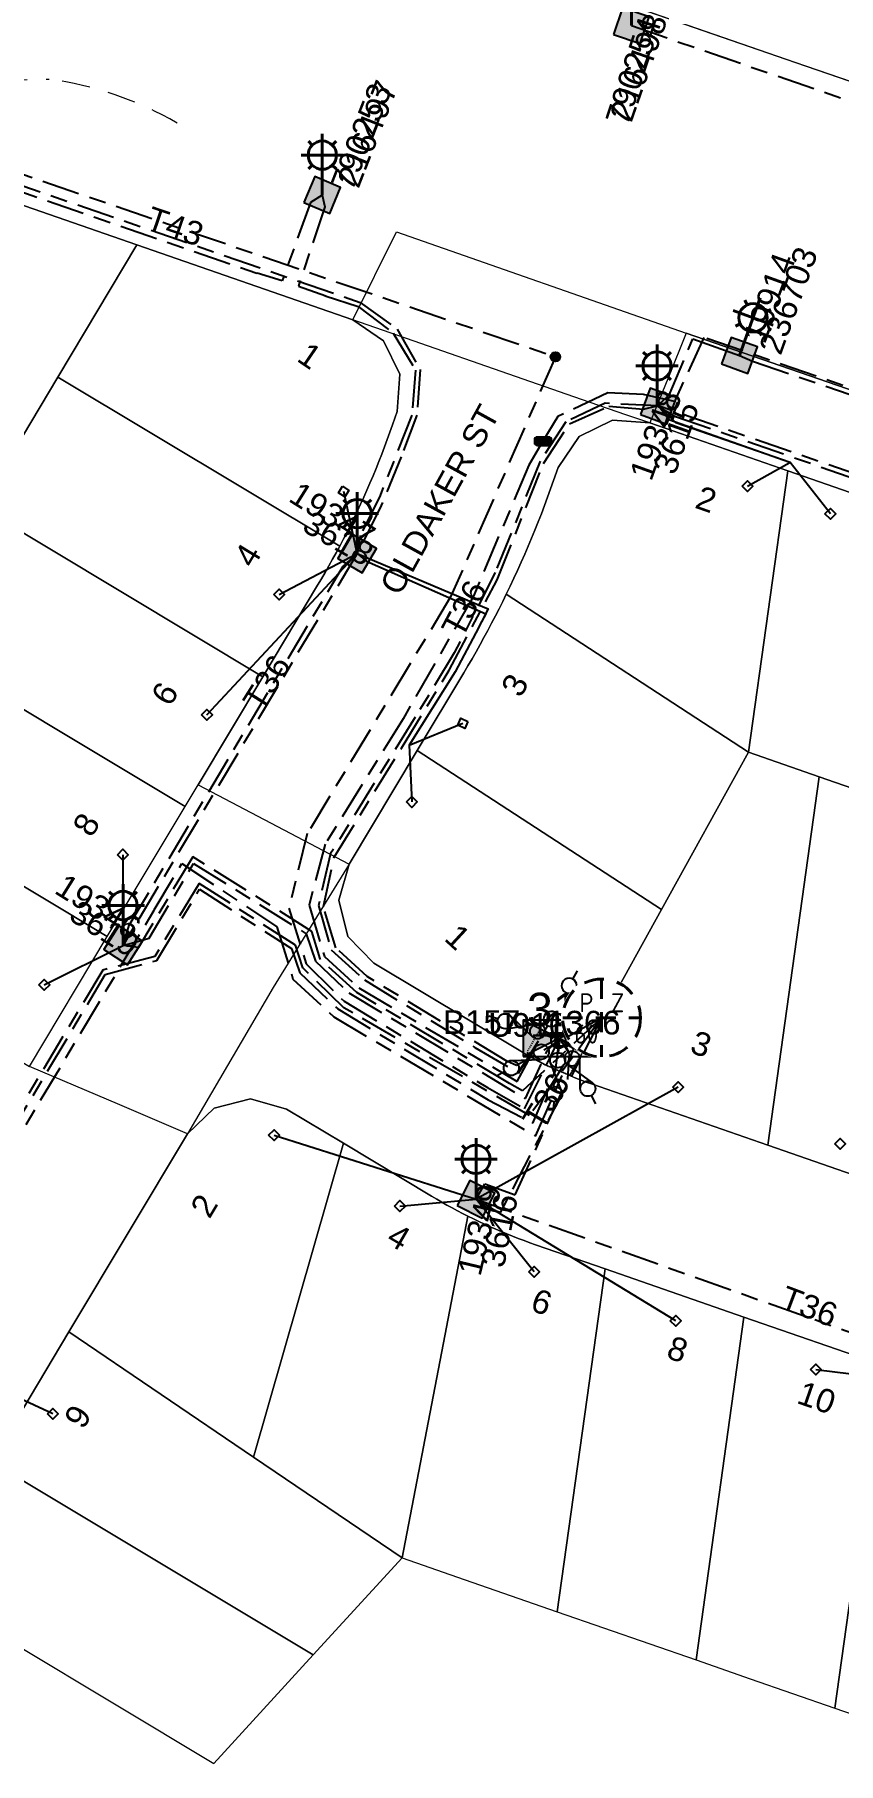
# Model space of a CAD drawing. Header units: metres. Extents: x 301341 to 310479, y 6262403 to 6265281.
# Drawn here: x 302745.4 to 302830.4, y 6264129.6 to 6264312.3 of the extents above; entities that cross this region are included whole.
import ezdxf
from ezdxf.enums import TextEntityAlignment as Align

# ---------------------------------------------------------------- set-up
doc = ezdxf.new("R2010")
doc.units = ezdxf.units.M
for name, pattern in [('Cable Exist UG', [8.2, 4, -1.2, 1.8, -1.2]), ('Dash', [5, 3, -2]), ('HIDDEN', [0.375, 0.25, -0.125]), ('HIDDEN2', [0.1875, 0.125, -0.0625])]:
    doc.linetypes.add(name, pattern=pattern)
doc.layers.get('0').update_dxf_attribs({"color": 6})
for name, color, linetype, lineweight in [('Cadastre Developer_SP_EXT', 9, 'Continuous', 5), ('Cadastre Land Parcels_SP_EXT', 9, 'Continuous', 5), ('Cadastre Other Property_SP_EXT', 9, 'HIDDEN', 5), ('Cadastre Roads_SP_EXT', 9, 'Continuous', 5)]:
    doc.layers.add(name, color=color, linetype=linetype, lineweight=lineweight)
for name, color, linetype in [('Equip_HV_EXT', 7, 'Continuous'), ('Equip_LV_EXT', 7, 'Continuous'), ('Equip_SL_EXT', 7, 'Continuous'), ('Equip_SP_SL_EXT', 7, 'Continuous'), ('Mains_HV_EXT', 7, 'Continuous'), ('Mains_LV_EXT', 7, 'Continuous'), ('Mains_SL_EXT', 7, 'Continuous'), ('Services_SP_EXT', 7, 'Continuous'), ('Sub_SP_EXT', 7, 'Continuous'), ('SupportsUG_SP_LV_SL_EXT', 7, 'Continuous')]:
    doc.layers.add(name, color=color, linetype=linetype)
doc.styles.add('COLUMN_LABEL', font='arial.ttf')
doc.styles.add('iecARIAL', font='arial.ttf', dxfattribs={"height": 2})
doc.styles.add('IESYMBOL1', font='isocp.shx')
doc.styles.add('POLE_LABEL', font='arial.ttf')
doc.styles.add('SLCP_LABEL', font='arial.ttf', dxfattribs={"height": 3.5})
doc.styles.get("Standard").update_dxf_attribs({"font": 'arial.ttf'})
doc.styles.add('SWITCH_LABEL', font='arial.ttf', dxfattribs={"height": 2.5})

# ---------------------------------------------------------------- blocks, each defined once
blk = doc.blocks.new('SUB_PADMOUNT_EXT')
for points in [[(0, 0), (-3.84, 1.92), (-3.84, -1.92)], [(0, 0), (3.84, 1.92), (3.84, -1.92)]]:
    blk.add_hatch(color=256).paths.add_polyline_path(points)
for p, q in [((3.84, 1.92), (-3.84, -1.92)), ((-3.84, 1.92), (3.84, -1.92))]:
    blk.add_line(p, q)
blk.add_lwpolyline([(-3.84, -1.92), (3.84, -1.92), (3.84, 1.92), (-3.84, 1.92)], close=True)
for tag, height, flags, p in [('ASSET_NUM', 3.5, 8, (2, 2)), ('STREET_CODE', 0.2, 9, (1.5, 0)), ('CONSTRUCTED_VOLTAGE', 0.2, 9, (1.5, -0.2)), ('OPERATING_VOLTAGE', 0.2, 9, (1.5, -0.6)), ('ORIENTATION', 0.2, 9, (1.5, -0.8)), ('OWNED_BY', 0.2, 9, (1.5, -1)), ('OPERATED_BY', 0.2, 9, (1.5, -1.2)), ('SECONDARY_VOLTAGE', 0.2, 9, (1.5, -1.6)), ('STATE', 0.2, 9, (1.5, -1.8)), ('NO_PHASES', 0.2, 9, (1.5, -0.4)), ('MAINTAINED_BY', 0.2, 9, (1.5, -1.4)), ('SUBSTATION_TYPE', 0.2, 9, (1.5, -2.2)), ('STREETNAME', 0.2, 9, (1.5, -3)), ('SUBURB', 0.2, 9, (1.5, -3.2)), ('Z', 0.2, 1, (1.5, -3.6)), ('PARENT', 0.2, 9, (1.5, -2)), ('USAGE', 0.2, 9, (1.5, -2.4)), ('LEGEND', 0.2, 9, (1.5, -2.6)), ('LOCATION', 0.2, 9, (1.5, -2.8)), ('NOTES', 0.2, 9, (1.5, -3.4))]:
    blk.add_attdef(tag, text='', height=height, dxfattribs=dict(flags=flags)).set_placement(p, align=Align.MIDDLE_LEFT)
blk = doc.blocks.new('COLUMN_EXT')
blk.add_hatch(color=256).paths.add_polyline_path([(-1.49, 1.48), (-1.49, -1.49), (1.48, -1.49), (1.48, 1.48)])
blk.add_lwpolyline([(-1.49, -1.49), (1.48, -1.49), (1.48, 1.48), (-1.49, 1.48)], close=True)
for tag, height, style, flags, p in [('ASSET_NUM', 2.5, 'COLUMN_LABEL', 8, (2, 2)), ('STRUCTURE_PLANT_NUMBER', 0.2, 'POLE_LABEL', 9, (1.81, 0.03)), ('STREET_CODE', 0.2, 'COLUMN_LABEL', 9, (1.81, -0.2))]:
    blk.add_attdef(tag, text='', height=height, dxfattribs=dict(style=style, flags=flags)).set_placement(p, align=Align.MIDDLE_LEFT)
at = {"flags": 9}
for tag, p in [('COLUMN_TYPE', (1.81, -0.4)), ('OWNED_BY', (1.81, -0.6)), ('STATE', (1.81, -0.8)), ('USAGE', (1.81, -1)), ('STREETNAME', (1.81, -1.6)), ('SUBURB', (1.81, -1.8)), ('LEGEND', (1.81, -1.2)), ('LOCATION', (1.81, -1.4)), ('NOTES', (1.81, -2))]:
    blk.add_attdef(tag, text='', height=0.2, dxfattribs=at).set_placement(p, align=Align.MIDDLE_LEFT)
at = {"flags": 1}
blk.add_attdef('Z', (1.81, -2.35), '', height=0.2, dxfattribs=at)
blk = doc.blocks.new('SL_LANTERN_EXT')
at = {"lineweight": 40}
for p, q in [((-1.46, 5.68), (-1.06, 5.28)), ((0, 1.97), (0, 6.47)), ((1.46, 5.68), (1.06, 5.28)), ((-2.25, 4.22), (2.25, 4.22)), ((-1.46, 2.76), (-1.06, 3.16)), ((0, 0), (0, 2.72)), ((1.46, 2.76), (1.06, 3.16))]:
    blk.add_line(p, q, dxfattribs=at)
blk.add_circle((0, 4.22), 1.5, dxfattribs=at)
at = {"style": 'iecARIAL', "flags": 8}
blk.add_attdef('ASSET_NUM', (1.5, 1.5), '', height=2.5, dxfattribs=at)
for tag, p, height, flags in [('OPERATING_VOLTAGE', (0.98, -1.65), 0.2, 9), ('ORIENTATION', (0.98, -1.85), 0.2, 9), ('CONSTRUCTED_VOLTAGE', (0.98, -0.65), 0.2, 9), ('CONTROL_TYPE', (0.98, -0.85), 0.2, 9), ('LANTERN_PURPOSE', (0.98, -1.05), 0.2, 9), ('LANTERN_TYPE', (0.98, -1.25), 0.2, 9), ('NO_PHASES', (0.98, -1.45), 0.2, 9), ('LNUMBER', (2.18, -3.25), 2.5, 8), ('OWNED_BY', (0.98, -2.05), 0.2, 9), ('STATE', (0.98, -2.25), 0.2, 9), ('USAGE', (0.98, -2.45), 0.2, 9), ('CEXIST', (0.98, -2.65), 0.2, 9), ('CNEW', (0.98, -2.85), 0.2, 9), ('CNUMBER', (0.98, -3.05), 0.2, 9), ('CREMOVE', (0.98, -3.25), 0.2, 9), ('CREPLACE', (0.98, -3.45), 0.2, 9), ('LKINGHEIGHT', (0.98, -3.65), 0.2, 9), ('LBRACKET', (0.98, -3.85), 0.2, 9), ('LBRACKETVOCAB', (0.98, -4.05), 0.2, 9), ('LCATEGORY', (0.98, -4.25), 0.2, 9), ('LCHARGE1', (0.98, -4.45), 0.2, 9), ('LCHARGE1PERCENT', (0.98, -4.65), 0.2, 9), ('LCHARGE2', (0.98, -4.85), 0.2, 9), ('LCHARGE2PERCENT', (0.98, -5.05), 0.2, 9), ('LCHARGE3', (0.98, -5.25), 0.2, 9), ('LCHARGE3PERCENT', (0.98, -5.45), 0.2, 9), ('LEXIST', (0.98, -5.65), 0.2, 9), ('LLAMP', (0.98, -5.85), 0.2, 9), ('LLAMPVOCAB', (0.98, -6.05), 0.2, 9), ('LMAST', (0.98, -6.25), 0.2, 9), ('LMASTVOCAB', (0.98, -6.45), 0.2, 9), ('LNEW', (0.98, -6.65), 0.2, 9), ('LANTNUMBER', (0.98, -6.85), 0.2, 9), ('LOUTREACH', (0.98, -7.25), 0.2, 9), ('LOUTREACHVOCAB', (0.98, -7.45), 0.2, 9), ('STREETNAME', (0.98, -9.25), 0.2, 9), ('LRATECODE', (0.98, -7.65), 0.2, 9), ('LREMOVE', (0.98, -7.85), 0.2, 9), ('LREPLACE', (0.98, -8.05), 0.2, 9), ('LTYPE', (0.98, -8.25), 0.2, 9), ('LTYPEVOCAB', (0.98, -8.45), 0.2, 9), ('LEGEND', (0.98, -8.65), 0.2, 9), ('LOCATION', (0.98, -8.85), 0.2, 9), ('NOTES', (0.98, -9.05), 0.2, 9), ('SUBURB', (0.98, -9.45), 0.2, 1)]:
    blk.add_attdef(tag, p, '', height=height, dxfattribs=dict(flags=flags))
blk = doc.blocks.new('CCP_EXT')
at = {"flags": 9}
for tag, p in [('STATE', (0, -1.8)), ('LIFE_SUPPORT', (0, -1.6)), ('NOTES', (0, -2))]:
    blk.add_attdef(tag, text='', height=0.2, dxfattribs=at).set_placement(p, align=Align.MIDDLE_LEFT)
blk.add_wipeout([(0, 0.57), (0.57, 0), (0, -0.57), (-0.57, 0)])
blk.add_lwpolyline([(-0.57, 0), (0, 0.57), (0.57, 0), (0, -0.57), (-0.57, 0)])
at = {"flags": 1}
blk.add_attdef('Z', (0, 0), '', height=0.2, dxfattribs=at)
at = {"flags": 9}
for tag, p in [('CCP_TYPE', (0, 0)), ('CONSTRUCTED_VOLTAGE', (0, -0.2)), ('OPERATING_VOLTAGE', (0, -0.6)), ('ORIENTATION', (0, -0.8)), ('OWNED_BY', (0, -1)), ('NO_PHASES', (0, -0.4)), ('USAGE', (0, -1.2)), ('LEGEND', (0, -1.4))]:
    blk.add_attdef(tag, text='', height=0.2, dxfattribs=at).set_placement(p, align=Align.MIDDLE_LEFT)
blk = doc.blocks.new('HV_STJ_EXT')
h = blk.add_hatch(color=256)
edge = h.paths.add_edge_path()
edge.add_ellipse((-0.59, 0.13), major_axis=(0.226, 0.226), ratio=1, start_angle=45, end_angle=135)
edge.add_line((-0.91, 0.13), (-0.91, -0.13))
edge.add_ellipse((-0.59, -0.13), major_axis=(0.226, 0.226), ratio=1, start_angle=135, end_angle=225)
edge.add_line((-0.59, -0.45), (0.59, -0.45))
edge.add_ellipse((0.59, -0.13), major_axis=(-0.226, 0.226), ratio=1, start_angle=135, end_angle=225)
edge.add_line((0.91, -0.13), (0.91, 0.13))
edge.add_ellipse((0.59, 0.13), major_axis=(-0.226, 0.226), ratio=1, start_angle=225, end_angle=315)
edge.add_line((0.59, 0.45), (-0.59, 0.45))
blk.add_lwpolyline([(-0.91, 0.13), (-0.91, -0.13, 0.414214), (-0.59, -0.45), (0.59, -0.45, 0.414214), (0.91, -0.13), (0.91, 0.13, 0.414214), (0.59, 0.45), (-0.59, 0.45, 0.414214)], format="xyb", close=True)
for tag, flags, p in [('ORIENTATION', 9, (1.5, 0)), ('Z', 1, (1.5, -0.8)), ('USAGE', 9, (1.5, -0.2)), ('LEGEND', 9, (1.5, -0.4)), ('NOTES', 9, (1.5, -0.6))]:
    blk.add_attdef(tag, text='', height=0.2, dxfattribs=dict(flags=flags)).set_placement(p, align=Align.MIDDLE_LEFT)
blk = doc.blocks.new('LV_UG_DFUSE_CLOSED_EXT')
for points in [[(1, 0), (0, 0)], [(5.04, 0.73), (2.16, -0.72)], [(5.05, -0.71), (2.16, 0.72)], [(6.2, 0.01), (7.2, 0.01)]]:
    blk.add_lwpolyline(points)
for centre in [(1.8, 0), (5.4, 0.01)]:
    blk.add_circle(centre, 0.8)
at = {"flags": 9}
for tag, p in [('ACTUAL_STATUS', (0, 0)), ('CONSTRUCTED_VOLTAGE', (0, -0.2)), ('OPERATING_VOLTAGE', (0, -0.6)), ('ORIENTATION', (0, -0.8)), ('STATE', (0, -1)), ('SWITCH_TYPE', (0, -1.2)), ('NO_PHASES', (0, -0.4)), ('USAGE', (0, -1.4)), ('NOTES', (0, -1.6))]:
    blk.add_attdef(tag, text='', height=0.2, dxfattribs=at).set_placement(p, align=Align.MIDDLE_LEFT)
at = {"flags": 1}
blk.add_attdef('Z', (0, 0), '', height=0.2, dxfattribs=at)
blk = doc.blocks.new('SWG_HOLEC_SU_EXT')
blk.add_line((1.8, -2), (5.8, -2))
for points in [[(1, 0), (0, 0)], [(6.6, 0), (7.6, 0)]]:
    blk.add_lwpolyline(points)
for points in [[(1.8, -0.8, 1), (1.8, 0.8, 1)], [(5.8, -0.8, 1), (5.8, 0.8, 1)]]:
    blk.add_lwpolyline(points, format="xyb", close=True)
at = {"style": 'SWITCH_LABEL', "flags": 8}
blk.add_attdef('ASSET_NUM', text='', height=2.5, rotation=179.9544, dxfattribs=at).set_placement((-2.4, 0), align=Align.MIDDLE_LEFT)
at = {"flags": 1}
blk.add_attdef('Z', (0, 0), '', height=0.2, dxfattribs=at)
at = {"flags": 9}
for tag, p in [('ACTUAL_STATUS', (0, -0.4)), ('CONSTRUCTED_VOLTAGE', (0, -0.6)), ('OPERATING_VOLTAGE', (0, -1)), ('ORIENTATION', (0, -1.2)), ('OWNED_BY', (0, -1.4)), ('STATE', (0, -1.8)), ('NO_PHASES', (0, -0.8)), ('PARENT', (0, -1.6)), ('SWITCH_TYPE', (0, -2)), ('STREETNAME', (0, -2.6)), ('SUBURB', (0, -2.8)), ('USAGE', (0, -2.2)), ('LOCATION', (0, -2.4)), ('NOTES', (0, -3))]:
    blk.add_attdef(tag, text='', height=0.2, dxfattribs=at).set_placement(p, align=Align.MIDDLE_LEFT)
at = {"style": 'SWITCH_LABEL', "flags": 9}
blk.add_attdef('STREET_CODE', text='', height=0.2, dxfattribs=at).set_placement((0, -0.2), align=Align.MIDDLE_LEFT)
blk = doc.blocks.new('SLCP_ZELL_EXT')
blk.add_wipeout([(-0.14, 4.3), (-0.4, 4.28), (-0.67, 4.25), (-0.94, 4.2), (-1.2, 4.13), (-1.46, 4.05), (-1.71, 3.95), (-1.95, 3.83), (-2.19, 3.7), (-2.42, 3.56), (-2.64, 3.4), (-2.85, 3.23), (-3.04, 3.04), (-3.23, 2.85), (-3.4, 2.64), (-3.56, 2.42), (-3.7, 2.19), (-3.83, 1.95), (-3.95, 1.71), (-4.05, 1.46), (-4.13, 1.2), (-4.2, 0.94), (-4.25, 0.67), (-4.28, 0.4), (-4.3, 0.14), (-4.3, -0.14), (-4.28, -0.4), (-4.25, -0.67), (-4.2, -0.94), (-4.13, -1.2), (-4.05, -1.46), (-3.95, -1.71), (-3.83, -1.95), (-3.7, -2.19), (-3.56, -2.42), (-3.4, -2.64), (-3.23, -2.85), (-3.04, -3.04), (-2.85, -3.23), (-2.64, -3.4), (-2.42, -3.56), (-2.19, -3.7), (-1.95, -3.83), (-1.71, -3.95), (-1.46, -4.05), (-1.2, -4.13), (-0.94, -4.2), (-0.67, -4.25), (-0.4, -4.28), (-0.14, -4.3), (0.14, -4.3), (0.4, -4.28), (0.67, -4.25), (0.94, -4.2), (1.2, -4.13), (1.46, -4.05), (1.71, -3.95), (1.95, -3.83), (2.19, -3.7), (2.42, -3.56), (2.64, -3.4), (2.85, -3.23), (3.04, -3.04), (3.23, -2.85), (3.4, -2.64), (3.56, -2.42), (3.7, -2.19), (3.83, -1.95), (3.95, -1.71), (4.05, -1.46), (4.13, -1.2), (4.2, -0.94), (4.25, -0.67), (4.28, -0.4), (4.3, -0.14), (4.3, 0.14), (4.28, 0.4), (4.25, 0.67), (4.2, 0.94), (4.13, 1.2), (4.05, 1.46), (3.95, 1.71), (3.83, 1.95), (3.7, 2.19), (3.56, 2.42), (3.4, 2.64), (3.23, 2.85), (3.04, 3.04), (2.85, 3.23), (2.64, 3.4), (2.42, 3.56), (2.19, 3.7), (1.95, 3.83), (1.71, 3.95), (1.46, 4.05), (1.2, 4.13), (0.94, 4.2), (0.67, 4.25), (0.4, 4.28), (0.14, 4.3)])
at = {"linetype": 'Dash', "lineweight": 40, "ltscale": 0.7}
for p, q in [((0, 4.11), (0, -4.11)), ((-4.11, 0), (4.11, 0))]:
    blk.add_line(p, q, dxfattribs=at)
blk.add_circle((0, 0), 4.11, dxfattribs=at)
at = {"lineweight": 40, "style": 'IESYMBOL1'}
for s, p in [('P', (-1.6, 0)), ('Z', (1.7, 0)), ('60', (-1.61, -3.31))]:
    blk.add_text(s, height=2, dxfattribs=at).set_placement(p, align=Align.BOTTOM_CENTER)
at = {"style": 'SLCP_LABEL'}
for tag, height, flags, p in [('ASSET_NUM', 2.5, 8, (2, 2)), ('STREET_CODE', 0.2, 9, (0, -0.2))]:
    blk.add_attdef(tag, text='', height=height, dxfattribs=dict(at, flags=flags)).set_placement(p, align=Align.MIDDLE_LEFT)
at = {"flags": 1}
blk.add_attdef('Z', (0, 0), '', height=0.2, dxfattribs=at)
at = {"flags": 9}
for tag, p in [('CONSTRUCTED_VOLTAGE', (0, -0.4)), ('CONTROL_TYPE', (0, -0.6)), ('OPERATING_VOLTAGE', (0, -1)), ('ORIENTATION', (0, -1.2)), ('OWNED_BY', (0, -1.4)), ('NO_PHASES', (0, -0.8)), ('USAGE', (0, -1.6)), ('LOCATION', (0, -1.8)), ('STATE', (0, -2)), ('NOTES', (0, -2.2))]:
    blk.add_attdef(tag, text='', height=0.2, dxfattribs=at).set_placement(p, align=Align.MIDDLE_LEFT)
blk = doc.blocks.new('CONNECTOR_NODE_EXT')
h = blk.add_hatch(color=256)
edge = h.paths.add_edge_path()
edge.add_arc((0, 0), 0.5, 0, 360)
blk.add_circle((0, 0), 0.5)
at = {"flags": 1}
blk.add_attdef('Z', (0, 0), '', height=0.2, dxfattribs=at)
at = {"flags": 9}
for tag, p in [('CONNECTOR_TYPE', (0, 0)), ('CONSTRUCTED_VOLTAGE', (0, -0.2)), ('OPERATING_VOLTAGE', (0, -0.6)), ('ORIENTATION', (0, -0.8)), ('SUBTYPE', (0, -1)), ('NO_PHASES', (0, -0.4)), ('USAGE', (0, -1.2)), ('NOTES', (0, -1.4))]:
    blk.add_attdef(tag, text='', height=0.2, dxfattribs=at).set_placement(p, align=Align.MIDDLE_LEFT)

msp = doc.modelspace()

# ---------------------------------------------------------------- linework, layer by layer
at = {"layer": 'Cadastre Developer_SP_EXT', "linetype": 'Dash'}
msp.add_lwpolyline([(302736.62, 6264307.28), (302746.93, 6264307.57)], dxfattribs=at)
msp.add_lwpolyline([(302746.93, 6264307.57, -0.096446), (302760.48, 6264302.92)], format="xyb", dxfattribs=at)
at = {"layer": 'Cadastre Land Parcels_SP_EXT', "linetype": 'Continuous'}
for points in [[(302730.91, 6264298.83), (302726.7, 6264299.28), (302722.72, 6264297.83), (302719.79, 6264294.79), (302715.2, 6264287.13), (302744.11, 6264269.8), (302747.86, 6264276.07), (302756.23, 6264290.04), (302730.91, 6264298.83)], [(302778.04, 6264258.93), (302778.42, 6264259.66), (302778.79, 6264260.4), (302779.15, 6264261.14), (302779.51, 6264261.88), (302779.86, 6264262.63), (302780.2, 6264263.38), (302780.54, 6264264.13), (302780.86, 6264264.88), (302781.19, 6264265.64), (302781.5, 6264266.4), (302781.81, 6264267.17), (302782.11, 6264267.93), (302782.41, 6264268.7), (302782.69, 6264269.48), (302782.97, 6264270.25), (302783.25, 6264271.03), (302783.74, 6264272.44), (302784.02, 6264276.37), (302782.3, 6264279.92), (302779.04, 6264282.13), (302756.23, 6264290.04), (302747.86, 6264276.07), (302777.66, 6264258.2), (302778.04, 6264258.93)], [(302775.33, 6264254.08), (302775.74, 6264254.76), (302776.13, 6264255.44), (302776.52, 6264256.13), (302776.91, 6264256.82), (302777.29, 6264257.51), (302777.66, 6264258.2), (302747.86, 6264276.07), (302744.11, 6264269.8), (302739.64, 6264262.34), (302769.54, 6264244.41), (302775.33, 6264254.08)], [(302825.03, 6264266.16), (302810.44, 6264271.23), (302806.51, 6264271.51), (302802.96, 6264269.79), (302800.74, 6264266.53), (302800.26, 6264265.13), (302799.95, 6264264.25), (302799.63, 6264263.38), (302799.31, 6264262.51), (302798.98, 6264261.64), (302798.64, 6264260.78), (302798.3, 6264259.91), (302797.95, 6264259.06), (302797.59, 6264258.2), (302797.22, 6264257.35), (302796.84, 6264256.5), (302796.46, 6264255.65), (302796.07, 6264254.81), (302795.68, 6264253.97), (302795.27, 6264253.13), (302820.87, 6264236.45), (302825.03, 6264266.16)], [(302842.98, 6264259.93), (302825.03, 6264266.16), (302820.87, 6264236.45), (302828.36, 6264233.85), (302838.82, 6264230.22), (302842.98, 6264259.93)], [(302769.54, 6264244.41), (302739.64, 6264262.34), (302735.56, 6264255.54), (302731.41, 6264248.62), (302761.31, 6264230.69), (302762.68, 6264232.98), (302769.54, 6264244.41)], [(302820.87, 6264236.45), (302795.27, 6264253.13), (302794.9, 6264252.36), (302794.51, 6264251.59), (302794.12, 6264250.83), (302793.72, 6264250.07), (302793.32, 6264249.31), (302792.91, 6264248.56), (302792.5, 6264247.81), (302792.08, 6264247.06), (302791.65, 6264246.32), (302791.22, 6264245.58), (302790.78, 6264244.84), (302785.86, 6264236.63), (302811.69, 6264219.82), (302820.87, 6264236.45)], [(302761.31, 6264230.69), (302731.41, 6264248.62), (302727.01, 6264241.27), (302723.18, 6264234.89), (302753.08, 6264216.97), (302761.31, 6264230.69)], [(302753.08, 6264216.97), (302723.18, 6264234.89), (302718.46, 6264227.01), (302714.96, 6264221.17), (302744.86, 6264203.24), (302753.08, 6264216.97)], [(302811.69, 6264219.82), (302785.86, 6264236.63), (302778.66, 6264224.6), (302777.57, 6264220.81), (302778.53, 6264216.98), (302781.28, 6264214.15), (302796.63, 6264204.95), (302797.1, 6264204.67), (302797.57, 6264204.4), (302798.05, 6264204.14), (302798.53, 6264203.88), (302799.02, 6264203.63), (302799.5, 6264203.38), (302799.99, 6264203.14), (302800.49, 6264202.91), (302800.98, 6264202.69), (302801.48, 6264202.47), (302801.99, 6264202.26), (302811.69, 6264219.82)], [(302828.36, 6264233.85), (302820.87, 6264236.45), (302811.69, 6264219.82), (302801.99, 6264202.26), (302802.44, 6264202.07), (302802.89, 6264201.89), (302803.35, 6264201.72), (302803.81, 6264201.55), (302804.27, 6264201.39), (302822.93, 6264194.92), (302828.36, 6264233.85)], [(302843.04, 6264228.75), (302838.82, 6264230.22), (302828.36, 6264233.85), (302822.93, 6264194.92), (302837.6, 6264189.82), (302843.04, 6264228.75)], [(302778.06, 6264195.11), (302772.02, 6264198.72), (302768.23, 6264199.8), (302764.4, 6264198.84), (302761.57, 6264196.1), (302749.04, 6264175.18), (302768.55, 6264161.95), (302778.06, 6264195.11)], [(302791.22, 6264187.41), (302790.66, 6264187.7), (302790.1, 6264187.99), (302789.55, 6264188.28), (302789, 6264188.58), (302788.46, 6264188.89), (302787.92, 6264189.2), (302787.38, 6264189.52), (302778.06, 6264195.11), (302768.55, 6264161.95), (302784.26, 6264151.31), (302791.22, 6264187.41)], [(302805.71, 6264181.84), (302798.36, 6264184.39), (302797.75, 6264184.61), (302797.15, 6264184.83), (302796.54, 6264185.06), (302795.94, 6264185.3), (302795.34, 6264185.54), (302794.74, 6264185.79), (302794.15, 6264186.04), (302793.55, 6264186.3), (302792.96, 6264186.57), (302792.38, 6264186.85), (302791.8, 6264187.13), (302791.22, 6264187.41), (302784.26, 6264151.31), (302790.83, 6264149.03), (302800.65, 6264145.62), (302805.71, 6264181.84)], [(302820.39, 6264176.75), (302805.71, 6264181.84), (302800.65, 6264145.62), (302815.33, 6264140.52), (302820.39, 6264176.75)], [(302835.07, 6264171.66), (302820.39, 6264176.75), (302815.33, 6264140.52), (302821.07, 6264138.53), (302830.01, 6264135.43), (302835.07, 6264171.66)], [(302784.26, 6264151.31), (302768.55, 6264161.95), (302749.04, 6264175.18), (302740.82, 6264161.46), (302774.87, 6264141.06), (302784.26, 6264151.31)], [(302849.74, 6264166.57), (302835.07, 6264171.66), (302830.01, 6264135.43), (302844.69, 6264130.34), (302849.74, 6264166.57)], [(302774.87, 6264141.06), (302740.82, 6264161.46), (302732.98, 6264148.38), (302764.37, 6264129.59), (302774.87, 6264141.06)]]:
    msp.add_lwpolyline(points, close=True, dxfattribs=at)
at = {"layer": 'Cadastre Other Property_SP_EXT', "linetype": 'HIDDEN2'}
msp.add_lwpolyline([(302797.47, 6264204.78), (302797.59, 6264204.37), (302799.22, 6264203.47), (302799.35, 6264203.41), (302801.99, 6264202.34), (302803.27, 6264204.67), (302798.67, 6264206.9), (302797.47, 6264204.78)], close=True, dxfattribs=at)
at = {"layer": 'Cadastre Roads_SP_EXT', "linetype": 'Continuous'}
msp.add_lwpolyline([(302797.48, 6264319.15), (302825.83, 6264309.31), (302843.77, 6264303.14), (302909.91, 6264280.83), (302910.44, 6264285.4), (302910.97, 6264289.94), (302888.32, 6264297.91), (302874.92, 6264302.64), (302860.9, 6264307.58), (302847.62, 6264312.31)], dxfattribs=at)
at = {"layer": 'Mains_HV_EXT', "linetype": 'Cable Exist UG'}
msp.add_lwpolyline([(302694.86, 6264321.95), (302696.19, 6264317.56), (302693.4, 6264312.77), (302718.02, 6264297.74), (302718.64, 6264298.12), (302721.16, 6264300.3), (302726.3, 6264302.17), (302730.76, 6264302.1), (302800.46, 6264278.22)], dxfattribs=at)
at = {"layer": 'Mains_SL_EXT', "linetype": 'Cable Exist UG'}
for points in [[(302808.5, 6264313.21), (302853.02, 6264297.85)], [(302731.27, 6264300.07), (302768.95, 6264287.04)], [(302775.82, 6264295.31), (302774.57, 6264294.51), (302771.58, 6264286.26), (302768.92, 6264287.05)], [(302775.82, 6264295.31), (302776.09, 6264294.05), (302773.3, 6264285.69), (302776.19, 6264284.66)], [(302811.21, 6264273.03), (302812.48, 6264274.15), (302814.98, 6264280.12), (302817.97, 6264279.06), (302819.93, 6264278.37)]]:
    msp.add_lwpolyline(points, dxfattribs=at)

# ---------------------------------------------------------------- block references
at = {"layer": 'Equip_HV_EXT'}
for name, p in [('CONNECTOR_NODE_EXT', (302800.46, 6264278.22)), ('HV_STJ_EXT', (302799.15, 6264269.29))]:
    msp.add_blockref(name, p, dxfattribs=at)
ref = msp.add_blockref('SWG_HOLEC_SU_EXT', (302799.14, 6264206.67), dxfattribs=dict(at, rotation=61.33190431884297))
ref.add_attrib('ASSET_NUM', 'B157', dxfattribs={"layer": '0', "height": 2.5, "style": 'SWITCH_LABEL'}).set_placement((302796.74, 6264207.92), align=Align.MIDDLE_RIGHT)
ref = msp.add_blockref('SWG_HOLEC_SU_EXT', (302799.94, 6264204.37), dxfattribs=dict(at, rotation=62.59109744534662))
ref.add_attrib('ASSET_NUM', 'U910', dxfattribs={"layer": '0', "height": 2.5, "style": 'SWITCH_LABEL'}).set_placement((302797.54, 6264205.62), align=Align.BOTTOM_CENTER)
ref = msp.add_blockref('SWG_HOLEC_SU_EXT', (302802.51, 6264205.23), dxfattribs=dict(at, rotation=64.71108514359155))
ref.add_attrib('ASSET_NUM', 'B158', dxfattribs={"layer": '0', "height": 2.5, "style": 'SWITCH_LABEL'}).set_placement((302800.11, 6264206.48), align=Align.MIDDLE_LEFT)
at = {"layer": 'Equip_LV_EXT'}
for p, rotation in [((302800.31, 6264206.41), 162.6730571647458), ((302801.57, 6264206.57), 26.87647228065877), ((302800.56, 6264205.63), 208.2384467967797), ((302800.88, 6264205.68), 264.6184529714472), ((302801.41, 6264205.68), 297.1981282286598)]:
    msp.add_blockref('LV_UG_DFUSE_CLOSED_EXT', p, dxfattribs=dict(at, rotation=rotation))
at = {"layer": 'Equip_SP_SL_EXT'}
ref = msp.add_blockref('SL_LANTERN_EXT', (302808.5, 6264313.21), dxfattribs=at)
ref.add_attrib('ASSET_NUM', '216498', dxfattribs={"layer": '0', "height": 2.5, "rotation": 70.6947, "style": 'iecARIAL'}).set_placement((302810, 6264314.71), align=Align.TOP_RIGHT)
ref = msp.add_blockref('SL_LANTERN_EXT', (302775.82, 6264295.31), dxfattribs=at)
ref.add_attrib('ASSET_NUM', '216497', dxfattribs={"layer": '0', "height": 2.5, "rotation": 68.7204, "style": 'iecARIAL'}).set_placement((302777.32, 6264296.81), align=Align.TOP_LEFT)
ref = msp.add_blockref('SL_LANTERN_EXT', (302819.93, 6264278.37), dxfattribs=dict(at, rotation=340.1746232505129))
ref.add_attrib('ASSET_NUM', '19914', dxfattribs={"layer": '0', "height": 2.5, "rotation": 70.1731, "style": 'iecARIAL'}).set_placement((302821.43, 6264279.87), align=Align.MIDDLE_LEFT)
ref = msp.add_blockref('SL_LANTERN_EXT', (302811.21, 6264273.03), dxfattribs=at)
ref.add_attrib('ASSET_NUM', '19348', dxfattribs={"layer": '0', "height": 2.5, "rotation": 70.2073, "style": 'iecARIAL'}).set_placement((302812.71, 6264274.53), align=Align.MIDDLE_RIGHT)
ref = msp.add_blockref('SL_LANTERN_EXT', (302779.51, 6264257.43), dxfattribs=at)
ref.add_attrib('ASSET_NUM', '19347', dxfattribs={"layer": '0', "height": 2.5, "rotation": 327.9015, "style": 'iecARIAL'}).set_placement((302781.01, 6264258.93), align=Align.MIDDLE_RIGHT)
ref = msp.add_blockref('SL_LANTERN_EXT', (302754.76, 6264216.02), dxfattribs=at)
ref.add_attrib('ASSET_NUM', '19346', dxfattribs={"layer": '0', "height": 2.5, "rotation": 327.9244, "style": 'iecARIAL'}).set_placement((302756.26, 6264217.52), align=Align.MIDDLE_RIGHT)
ref = msp.add_blockref('SL_LANTERN_EXT', (302792.07, 6264189.2), dxfattribs=at)
ref.add_attrib('ASSET_NUM', '19349', dxfattribs={"layer": '0', "height": 2.5, "rotation": 76.568, "style": 'iecARIAL'}).set_placement((302793.57, 6264190.7), align=Align.MIDDLE_RIGHT)
at = {"layer": 'Sub_SP_EXT'}
ref = msp.add_blockref('SUB_PADMOUNT_EXT', (302800.91, 6264206.22), dxfattribs=at)
ref.add_attrib('ASSET_NUM', '3140', dxfattribs={"layer": '0', "height": 3.5}).set_placement((302802.91, 6264206.47), align=Align.BOTTOM_CENTER)
at = {"layer": 'SupportsUG_SP_LV_SL_EXT'}
ref = msp.add_blockref('COLUMN_EXT', (302808.5, 6264313.21), dxfattribs=dict(at, rotation=341.0853444652504))
ref.add_attrib('ASSET_NUM', '790254', dxfattribs={"layer": '0', "height": 2.5, "rotation": 71.9257, "style": 'COLUMN_LABEL'}).set_placement((302810.5, 6264313.96), align=Align.MIDDLE_RIGHT)
ref = msp.add_blockref('COLUMN_EXT', (302775.82, 6264295.31), dxfattribs=dict(at, rotation=337.166345886792))
ref.add_attrib('ASSET_NUM', '790253', dxfattribs={"layer": '0', "height": 2.5, "rotation": 68.7204, "style": 'COLUMN_LABEL'}).set_placement((302777.82, 6264296.06), align=Align.MIDDLE_LEFT)
ref = msp.add_blockref('COLUMN_EXT', (302819.93, 6264278.37), dxfattribs=dict(at, rotation=340.1746232505129))
ref.add_attrib('ASSET_NUM', '236703', dxfattribs={"layer": '0', "height": 2.5, "rotation": 70.0612, "style": 'COLUMN_LABEL'}).set_placement((302821.93, 6264279.12), align=Align.TOP_LEFT)
ref = msp.add_blockref('COLUMN_EXT', (302811.37, 6264273.02), dxfattribs=dict(at, rotation=340.1746232844458))
ref.add_attrib('ASSET_NUM', '3615', dxfattribs={"layer": '0', "height": 2.5, "rotation": 70.2108, "style": 'COLUMN_LABEL'}).set_placement((302813.37, 6264273.77), align=Align.TOP_RIGHT)
ref = msp.add_blockref('COLUMN_EXT', (302779.51, 6264257.43), dxfattribs=dict(at, rotation=239.8600631111749))
ref.add_attrib('ASSET_NUM', '3618', dxfattribs={"layer": '0', "height": 2.5, "rotation": 329.8963, "style": 'COLUMN_LABEL'}).set_placement((302781.51, 6264258.18), align=Align.TOP_RIGHT)
ref = msp.add_blockref('COLUMN_EXT', (302754.76, 6264216.02), dxfattribs=dict(at, rotation=237.4797053893584))
ref.add_attrib('ASSET_NUM', '3619', dxfattribs={"layer": '0', "height": 2.5, "rotation": 327.5159, "style": 'COLUMN_LABEL'}).set_placement((302756.76, 6264216.77), align=Align.TOP_RIGHT)
ref = msp.add_blockref('COLUMN_EXT', (302792.07, 6264189.2), dxfattribs=dict(at, rotation=333.2811501563159))
ref.add_attrib('ASSET_NUM', '3616', dxfattribs={"layer": '0', "height": 2.5, "rotation": 78.7796, "style": 'COLUMN_LABEL'}).set_placement((302794.07, 6264189.95), align=Align.TOP_RIGHT)

# ---------------------------------------------------------------- texts
at = {"layer": 'Cadastre Land Parcels_SP_EXT'}
for s, rotation, p in [('1', 325.7172, (302773, 6264277.85)), ('2', 340.6645, (302815.09, 6264262.3)), ('4', 58.8761, (302768.49, 6264255.78)), ('3', 61.8171, (302796.81, 6264242.09)), ('6', 58.7492, (302759.73, 6264241.15)), ('8', 58.8238, (302751.43, 6264227.32)), ('1', 317.2344, (302788.59, 6264216.65)), ('3', 340.8961, (302814.56, 6264204.74)), ('2', 58.8348, (302763.89, 6264187.04)), ('4', 329.7319, (302782.45, 6264184.62)), ('6', 340.6967, (302797.69, 6264177.49)), ('8', 340.7083, (302812.06, 6264172.49)), ('10', 340.7455, (302825.85, 6264167.7)), ('9', 58.673, (302750.53, 6264164.77))]:
    msp.add_text(s, height=2.5, rotation=rotation, dxfattribs=at).set_placement(p)
at = {"layer": 'Cadastre Roads_SP_EXT'}
msp.add_text('OLDAKER ST', height=2.5, rotation=61.1127, dxfattribs=at).set_placement((302783.99, 6264252.84))
at = {"layer": 'Mains_LV_EXT'}
for s, rotation, p in [('T43', 341.1389, (302757.01, 6264291.79)), ('T36', 62.0432, (302790.52, 6264248.39)), ('T36', 57.7844, (302769.4, 6264240.57)), ('T36', 58.472, (302798.96, 6264196.36)), ('T36', 339.3634, (302824.03, 6264177.77))]:
    msp.add_text(s, height=2.5, rotation=rotation, dxfattribs=at).set_placement(p)

# ---------------------------------------------------------------- next in the draw order: block references
at = {"layer": 'Services_SP_EXT'}
for p, rotation in [((302778.08, 6264263.98), 282.3515979204477), ((302790.69, 6264239.49), 201.2387117126556)]:
    msp.add_blockref('CCP_EXT', p, dxfattribs=dict(at, rotation=rotation))
for p in [(302820.78, 6264264.55), (302829.53, 6264261.62), (302771.27, 6264253.1), (302763.63, 6264240.38), (302785.29, 6264231.18), (302754.73, 6264225.61), (302746.43, 6264211.86), (302813.45, 6264201.04), (302770.72, 6264195.98), (302830.56, 6264195.05), (302784.03, 6264188.48), (302798.22, 6264181.53), (302813.18, 6264176.36), (302827.99, 6264171.2), (302747.33, 6264166.52)]:
    msp.add_blockref('CCP_EXT', p, dxfattribs=at)

# ---------------------------------------------------------------- next in the draw order: linework, layer by layer
at = {"layer": 'Cadastre Roads_SP_EXT', "linetype": 'Continuous'}
for points in [[(302738.53, 6264323.8), (302730.91, 6264298.83), (302756.23, 6264290.04), (302779.04, 6264282.13), (302783.68, 6264291.44), (302814.28, 6264280.73), (302894.25, 6264253.14), (302958.78, 6264231.1), (302956.99, 6264220.34), (302971.05, 6264215.47), (302979.32, 6264235.4), (302986.14, 6264251.85), (302938.26, 6264267.5), (302909.91, 6264280.83), (302843.77, 6264303.14), (302843.77, 6264303.14), (302825.82, 6264309.31), (302797.48, 6264319.15)], [(302894.25, 6264253.14), (302814.28, 6264280.73), (302812.41, 6264276.08), (302810.44, 6264271.23), (302825.03, 6264266.16), (302842.98, 6264259.93)], [(302837.6, 6264189.82), (302822.93, 6264194.92), (302804.27, 6264201.39), (302804.27, 6264201.39), (302803.81, 6264201.55), (302803.35, 6264201.72), (302802.89, 6264201.89), (302802.44, 6264202.07), (302801.99, 6264202.26), (302801.48, 6264202.47), (302800.98, 6264202.69), (302800.49, 6264202.91), (302799.99, 6264203.14), (302799.5, 6264203.38), (302799.02, 6264203.63), (302798.53, 6264203.88), (302798.05, 6264204.14), (302797.57, 6264204.4), (302797.1, 6264204.67), (302796.63, 6264204.95), (302781.28, 6264214.15), (302778.53, 6264216.98), (302777.57, 6264220.81), (302778.66, 6264224.6), (302770.61, 6264211.56), (302761.57, 6264196.1), (302764.4, 6264198.84), (302768.23, 6264199.8), (302772.02, 6264198.72), (302778.06, 6264195.11), (302787.38, 6264189.52), (302787.92, 6264189.2), (302788.46, 6264188.89), (302789, 6264188.58), (302789.55, 6264188.28), (302790.1, 6264187.99), (302790.66, 6264187.7), (302791.22, 6264187.41), (302791.8, 6264187.13), (302792.38, 6264186.85), (302792.96, 6264186.57), (302793.55, 6264186.3), (302794.15, 6264186.04), (302794.74, 6264185.79), (302795.34, 6264185.54), (302795.94, 6264185.3), (302796.54, 6264185.06), (302797.15, 6264184.83), (302797.75, 6264184.61), (302798.36, 6264184.39), (302805.71, 6264181.84), (302820.39, 6264176.75), (302835.07, 6264171.66)], [(302740.82, 6264161.46), (302749.04, 6264175.18), (302761.57, 6264196.1), (302754.4, 6264199.16), (302744.86, 6264203.24)]]:
    msp.add_lwpolyline(points, dxfattribs=at)
msp.add_lwpolyline([(302807.92, 6264272.1), (302803.24, 6264273.72), (302786.24, 6264279.63), (302779.04, 6264282.13), (302782.3, 6264279.92), (302784.02, 6264276.37), (302783.74, 6264272.44), (302783.25, 6264271.03), (302782.97, 6264270.25), (302782.69, 6264269.48), (302782.41, 6264268.7), (302782.11, 6264267.93), (302781.81, 6264267.17), (302781.5, 6264266.4), (302781.19, 6264265.64), (302780.86, 6264264.88), (302780.54, 6264264.13), (302780.2, 6264263.38), (302779.86, 6264262.63), (302779.51, 6264261.88), (302779.15, 6264261.14), (302778.79, 6264260.4), (302778.42, 6264259.66), (302778.04, 6264258.93), (302777.66, 6264258.2), (302777.29, 6264257.51), (302776.91, 6264256.82), (302776.52, 6264256.13), (302776.13, 6264255.44), (302775.74, 6264254.76), (302775.33, 6264254.08), (302769.54, 6264244.41), (302762.68, 6264232.98), (302771.75, 6264228.22), (302778.66, 6264224.6), (302785.86, 6264236.63), (302790.78, 6264244.84), (302791.22, 6264245.58), (302791.65, 6264246.32), (302792.08, 6264247.06), (302792.5, 6264247.81), (302792.91, 6264248.56), (302793.32, 6264249.31), (302793.72, 6264250.07), (302794.12, 6264250.83), (302794.51, 6264251.59), (302794.9, 6264252.36), (302795.27, 6264253.13), (302795.68, 6264253.97), (302796.07, 6264254.81), (302796.46, 6264255.65), (302796.84, 6264256.5), (302797.22, 6264257.35), (302797.59, 6264258.2), (302797.95, 6264259.06), (302798.3, 6264259.91), (302798.64, 6264260.78), (302798.98, 6264261.64), (302799.31, 6264262.51), (302799.63, 6264263.38), (302799.95, 6264264.25), (302800.26, 6264265.13), (302800.74, 6264266.53), (302802.96, 6264269.79), (302806.51, 6264271.51), (302810.44, 6264271.23), (302807.92, 6264272.1)], close=True, dxfattribs=at)
at = {"layer": 'Mains_HV_EXT', "linetype": 'Cable Exist UG'}
msp.add_lwpolyline([(302921.51, 6264244.11), (302843.53, 6264270.84), (302816.16, 6264280.25), (302813.05, 6264273.5), (302809.78, 6264274.22), (302806.01, 6264274.4), (302800.72, 6264271.9), (302799.15, 6264269.29)], dxfattribs=at)
at = {"layer": 'Mains_LV_EXT', "linetype": 'Cable Exist UG'}
for points in [[(302718.48, 6264296.34), (302721.36, 6264299.27), (302726.12, 6264301.12), (302729.15, 6264300.84), (302730.47, 6264301.74), (302733.09, 6264300.91), (302734.46, 6264299.62), (302779.81, 6264283.96), (302783.74, 6264281.14), (302786.15, 6264276.88), (302785.81, 6264272.06), (302784.15, 6264267.65), (302781.91, 6264262.19), (302779.51, 6264257.43)], [(302856.39, 6264257.47), (302811.37, 6264273.02)], [(302779.51, 6264257.43), (302754.76, 6264216.02)], [(302792.07, 6264189.2), (302850.42, 6264168.47)]]:
    msp.add_lwpolyline(points, dxfattribs=at)
at = {"layer": 'Mains_SL_EXT', "linetype": 'Cable Exist UG'}
for points in [[(302776.11, 6264284.65), (302779.62, 6264283.53), (302783.32, 6264280.73), (302785.69, 6264276.81), (302785.27, 6264272.04), (302781.87, 6264263.39), (302779.83, 6264259.34), (302779.51, 6264257.43)], [(302819.93, 6264278.37), (302821.31, 6264277.77), (302868.02, 6264261.71), (302869.15, 6264263.72)], [(302811.21, 6264273.03), (302813.07, 6264271.95), (302860.38, 6264255.52), (302862.46, 6264255.31)], [(302754.76, 6264216.02), (302755.42, 6264218.16), (302778.02, 6264256.09), (302779.51, 6264257.43)], [(302792.07, 6264189.2), (302850.42, 6264168.47)]]:
    msp.add_lwpolyline(points, dxfattribs=at)
at = {"layer": 'Services_SP_EXT'}
for points in [[(302820.78, 6264264.55), (302825.26, 6264267.05), (302812.44, 6264271.54), (302811.37, 6264273.02)], [(302829.53, 6264261.62), (302825.3, 6264267.05), (302813.19, 6264271.25), (302811.37, 6264273.02)], [(302779.51, 6264257.43), (302778.08, 6264263.98)], [(302763.63, 6264240.38), (302779.51, 6264257.43)], [(302771.27, 6264253.1), (302779.51, 6264257.43)], [(302779.51, 6264257.43), (302792.76, 6264251.84), (302793.34, 6264251.57), (302793.34, 6264251.57), (302792.04, 6264249.04), (302789.86, 6264244.93), (302785, 6264237.17), (302785.29, 6264231.18)], [(302779.51, 6264257.43), (302780.51, 6264256.61), (302793.1, 6264251.07), (302792.64, 6264250.2), (302792.64, 6264250.2), (302792.04, 6264249.04), (302789.86, 6264244.93), (302785, 6264237.17), (302790.69, 6264239.49)], [(302754.73, 6264225.61), (302754.76, 6264216.02)], [(302746.43, 6264211.86), (302754.76, 6264216.02)], [(302813.45, 6264201.04), (302792.07, 6264189.2)], [(302770.72, 6264195.98), (302792.07, 6264189.2)], [(302784.03, 6264188.48), (302792.07, 6264189.2)], [(302798.22, 6264181.53), (302792.07, 6264189.2)], [(302813.18, 6264176.36), (302792.07, 6264189.2)], [(302747.33, 6264166.52), (302729.94, 6264174.6)], [(302827.99, 6264171.2), (302850.42, 6264168.47)]]:
    msp.add_lwpolyline(points, dxfattribs=at)

# ---------------------------------------------------------------- next in the draw order: block references
at = {"layer": 'Equip_SL_EXT'}
ref = msp.add_blockref('SLCP_ZELL_EXT', (302805.35, 6264208.36), dxfattribs=at)
ref.add_attrib('ASSET_NUM', '1366', dxfattribs={"layer": '0', "height": 2.5, "style": 'SLCP_LABEL'}).set_placement((302807.35, 6264209.11), align=Align.TOP_RIGHT)

# ---------------------------------------------------------------- next in the draw order: linework, layer by layer
at = {"layer": 'Mains_HV_EXT', "linetype": 'Cable Exist UG'}
for points in [[(302800.46, 6264278.22), (302789.39, 6264252.84), (302774.23, 6264227.85), (302772.29, 6264219.95), (302774.11, 6264214.06), (302778.12, 6264210.13), (302793.27, 6264201.01), (302797.2, 6264198.76), (302800.91, 6264206.22)], [(302799.15, 6264269.29), (302797.66, 6264266.78), (302791.79, 6264252.92), (302784.37, 6264239.98), (302776.13, 6264226.73), (302774.42, 6264220.27), (302776.04, 6264214.86), (302779.68, 6264211.53), (302796.43, 6264201.65), (302799.14, 6264206.67), (302800.91, 6264206.22)], [(302708.16, 6264136.33), (302758.06, 6264219.77), (302760.98, 6264224.69), (302771.02, 6264217.98), (302772.72, 6264212.47), (302777.03, 6264208.48), (302798.35, 6264195.88), (302802.42, 6264205.09), (302800.91, 6264206.22)]]:
    msp.add_lwpolyline(points, dxfattribs=at)
at = {"layer": 'Mains_LV_EXT', "linetype": 'Cable Exist UG'}
for points in [[(302811.37, 6264273.02), (302805.72, 6264273.31), (302801.57, 6264271.34), (302798.85, 6264267.18), (302794.11, 6264255.44), (302789.77, 6264246.92), (302785.65, 6264240.13), (302776.69, 6264225.72), (302775.42, 6264220.24), (302776.75, 6264215.57), (302780.29, 6264212.37), (302791.96, 6264205.24), (302796.58, 6264202.53), (302799.09, 6264206.56), (302800.91, 6264206.22)], [(302754.76, 6264216.02), (302757.52, 6264216.79), (302762.22, 6264224.69), (302774.13, 6264217.24), (302775.09, 6264214.37), (302778.63, 6264211), (302797.29, 6264199.84), (302799.61, 6264204.89), (302800.91, 6264206.22)], [(302729.94, 6264174.6), (302752.88, 6264212.95), (302758.34, 6264214.44), (302762.85, 6264221.95), (302772.56, 6264215.68), (302773.46, 6264213.14), (302777.45, 6264209.31), (302793.35, 6264199.71), (302798.09, 6264197.23), (302800.46, 6264202.76), (302800.91, 6264206.22)], [(302792.07, 6264189.2), (302793, 6264190.82), (302796.22, 6264189.65), (302801.77, 6264201.93), (302801.95, 6264204.6), (302800.91, 6264206.22)]]:
    msp.add_lwpolyline(points, dxfattribs=at)
at = {"layer": 'Mains_SL_EXT', "linetype": 'Cable Exist UG'}
for points in [[(302805.35, 6264208.36), (302796.34, 6264203.32), (302795.34, 6264203.78), (302780.56, 6264212.74), (302777.25, 6264215.77), (302775.93, 6264220.15), (302777.07, 6264225.35), (302784.2, 6264236.87), (302789.23, 6264245.1), (302794.32, 6264254.64), (302799.19, 6264266.94), (302801.94, 6264271.13), (302806.1, 6264272.99), (302809.78, 6264272.67), (302811.21, 6264273.03)], [(302805.35, 6264208.36), (302796.97, 6264200.65), (302795.62, 6264201.43), (302779.48, 6264211.04), (302775.6, 6264214.59), (302774.72, 6264217.5), (302762.12, 6264225.39), (302756.4, 6264215.81), (302754.76, 6264216.02)], [(302805.35, 6264208.36), (302797.72, 6264198.06), (302778.11, 6264209.43), (302773.76, 6264213.64), (302772.97, 6264216.05), (302762.79, 6264222.58), (302758.1, 6264214.85), (302752.62, 6264213.42), (302730.56, 6264176.64), (302729.94, 6264174.6)], [(302805.35, 6264208.36), (302794.64, 6264187.79), (302793.13, 6264188.29), (302792.07, 6264189.2)]]:
    msp.add_lwpolyline(points, dxfattribs=at)

doc.saveas('drawing.dxf')
